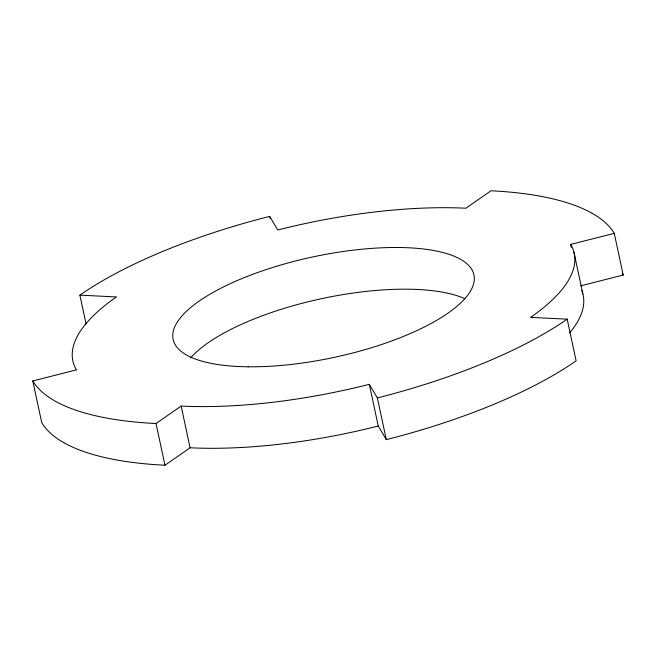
<?xml version="1.0" encoding="UTF-8"?>
<svg xmlns="http://www.w3.org/2000/svg" width="656" height="656" viewBox="0 0 656 656"><rect width="100%" height="100%" fill="white"/><g stroke="black" fill="none" stroke-linecap="round" stroke-linejoin="round"><path stroke-width="0.98" d="M386.318 439.635L378.241 426.015A256.381 85.583 -12.1 0 1 190.092 447.777L164.968 465.235A301.621 100.68 -12.1 0 1 41.738 422.653L32.8 380.956A301.621 100.68 -12.1 0 0 156.03 423.53L181.154 406.072A256.381 85.583 -12.1 0 0 369.303 384.318L377.38 397.938L386.318 439.635A301.621 100.68 -12.1 0 0 576.124 360.857L567.186 319.16L530.638 317.356A256.381 85.583 -12.1 0 0 570.654 244.417L614.262 233.347L623.2 275.044L580.585 285.86M32.8 380.956L76.408 369.886A256.381 85.583 -12.1 0 1 116.424 296.947L79.876 295.143L86.051 323.933M79.876 295.143A301.621 100.68 -12.1 0 1 269.682 216.365L277.759 229.985A256.381 85.583 -12.1 0 1 465.908 208.223L491.032 190.765A301.621 100.68 -12.1 0 1 614.262 233.347M573.951 252.281L582.889 293.978M570.654 244.417L571.286 247.394M369.303 384.318L378.241 426.015M269.682 216.365L270.108 218.35M181.154 406.072L190.092 447.777M156.03 423.53L164.968 465.235M567.186 319.16A301.621 100.68 -12.1 0 1 377.38 397.938M622.191 273.437A301.621 100.68 -12.1 0 1 623.2 275.044M190.552 358.028A153.832 51.348 -12.1 0 1 320.891 298.816A153.832 51.348 -12.1 0 1 464.907 298.693M581.765 290.542A256.381 85.583 -12.1 0 1 569.802 332.592M248.148 366.802A153.832 51.348 -12.1 0 0 474.329 278.562A153.832 51.348 -12.1 0 0 248.107 276.086A153.832 51.348 -12.1 0 0 248.148 366.802"/></g></svg>
